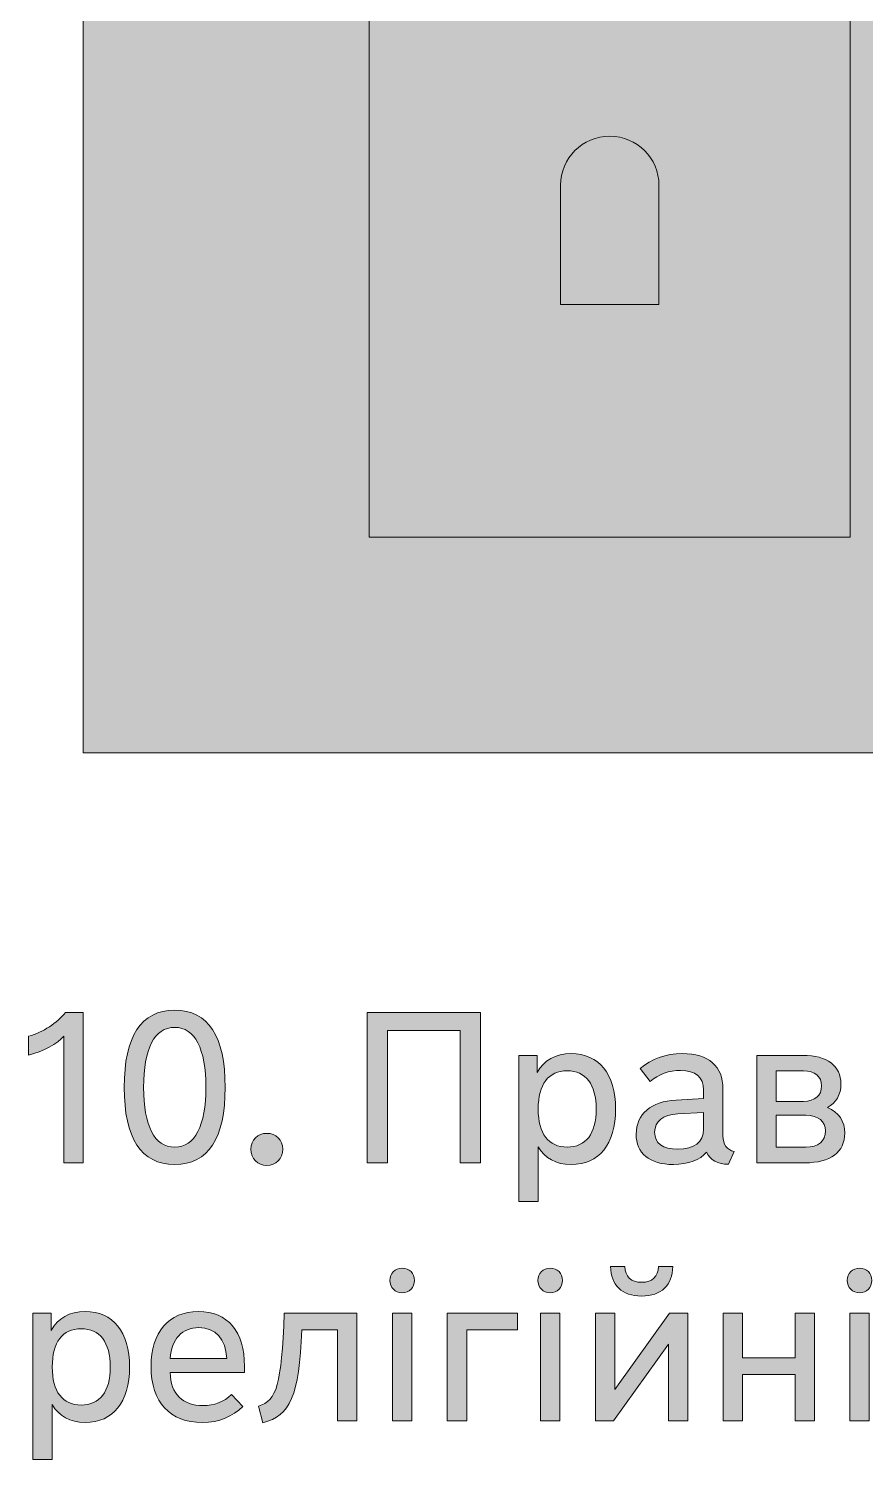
# Model space of a CAD drawing. Header units: millimetres. Extents: x -1334 to 1514, y -1037 to 10.
# Drawn here: x -148.8 to -110, y -122.8 to -56.4 of the extents above; entities that cross this region are included whole.
import ezdxf

# ---------------------------------------------------------------- set-up
doc = ezdxf.new("R2010")
doc.units = ezdxf.units.MM
doc.header["$MEASUREMENT"] = 0
doc.layers.add('bg', color=7, linetype='Continuous', lineweight=0)
doc.layers.add('icons', color=7, linetype='Continuous', lineweight=0)

# ---------------------------------------------------------------- blocks, each defined once
blk = doc.blocks.new('Block_43')
at = {"layer": 'icons', "true_color": 0x231f20, "transparency": 33554687}
h = blk.add_hatch(color=250, dxfattribs=at)
h.dxf.hatch_style = 2
edge = h.paths.add_edge_path()
edge.add_spline(control_points=[(-146.297, -109.007), (-146.297, -109.007), (-147.193, -109.007), (-147.193, -109.007), (-147.193, -109.007), (-147.193, -103.128), (-147.193, -103.128), (-147.482, -103.487), (-148.17, -103.845), (-148.827, -104.015), (-148.827, -104.015), (-148.827, -103.138), (-148.827, -103.138), (-148.15, -102.948), (-147.502, -102.53), (-147.123, -102.032), (-147.123, -102.032), (-146.297, -102.032), (-146.297, -102.032), (-146.297, -102.032), (-146.297, -109.007), (-146.297, -109.007)], knot_values=[0, 0, 0, 0, 1, 1, 1, 2, 2, 2, 3, 3, 3, 4, 4, 4, 5, 5, 5, 6, 6, 6, 7, 7, 7, 7], degree=3, periodic=0)
h = blk.add_hatch(color=250, dxfattribs=at)
h.dxf.hatch_style = 2
edge = h.paths.add_edge_path()
edge.add_spline(control_points=[(-143.496, -105.509), (-143.496, -107.293), (-142.988, -108.279), (-142.051, -108.279), (-141.115, -108.279), (-140.606, -107.293), (-140.606, -105.509), (-140.606, -103.716), (-141.115, -102.729), (-142.051, -102.729), (-142.988, -102.729), (-143.496, -103.716), (-143.496, -105.509)], knot_values=[0, 0, 0, 0, 1, 1, 1, 2, 2, 2, 3, 3, 3, 4, 4, 4, 4], degree=3, periodic=0)
edge = h.paths.add_edge_path()
edge.add_spline(control_points=[(-142.051, -101.932), (-140.487, -101.932), (-139.71, -103.138), (-139.71, -105.509), (-139.71, -107.871), (-140.487, -109.086), (-142.051, -109.086), (-143.606, -109.086), (-144.393, -107.871), (-144.393, -105.509), (-144.393, -103.138), (-143.606, -101.932), (-142.051, -101.932)], knot_values=[0, 0, 0, 0, 1, 1, 1, 2, 2, 2, 3, 3, 3, 4, 4, 4, 4], degree=3, periodic=0)
h = blk.add_hatch(color=250, dxfattribs=at)
h.dxf.hatch_style = 2
edge = h.paths.add_edge_path()
edge.add_spline(control_points=[(-132.176, -109.007), (-132.176, -109.007), (-133.123, -109.007), (-133.123, -109.007), (-133.123, -109.007), (-133.123, -102.032), (-133.123, -102.032), (-133.123, -102.032), (-127.862, -102.032), (-127.862, -102.032), (-127.862, -102.032), (-127.862, -109.007), (-127.862, -109.007), (-127.862, -109.007), (-128.808, -109.007), (-128.808, -109.007), (-128.808, -109.007), (-128.808, -102.879), (-128.808, -102.879), (-128.808, -102.879), (-132.176, -102.879), (-132.176, -102.879), (-132.176, -102.879), (-132.176, -109.007), (-132.176, -109.007)], knot_values=[0, 0, 0, 0, 1, 1, 1, 2, 2, 2, 3, 3, 3, 4, 4, 4, 5, 5, 5, 6, 6, 6, 7, 7, 7, 8, 8, 8, 8], degree=3, periodic=0)
h = blk.add_hatch(color=250, dxfattribs=at)
h.dxf.hatch_style = 2
edge = h.paths.add_edge_path()
edge.add_spline(control_points=[(-123.846, -104.742), (-124.712, -104.742), (-125.191, -105.36), (-125.191, -106.515), (-125.191, -107.661), (-124.712, -108.279), (-123.846, -108.279), (-122.979, -108.279), (-122.501, -107.661), (-122.501, -106.515), (-122.501, -105.37), (-122.979, -104.742), (-123.846, -104.742)], knot_values=[0, 0, 0, 0, 1, 1, 1, 2, 2, 2, 3, 3, 3, 4, 4, 4, 4], degree=3, periodic=0)
edge = h.paths.add_edge_path()
edge.add_spline(control_points=[(-123.666, -103.945), (-122.361, -103.945), (-121.604, -104.881), (-121.604, -106.515), (-121.604, -108.149), (-122.351, -109.086), (-123.666, -109.086), (-124.364, -109.086), (-124.882, -108.797), (-125.191, -108.259), (-125.191, -108.259), (-125.191, -110.8), (-125.191, -110.8), (-125.191, -110.8), (-126.087, -110.8), (-126.087, -110.8), (-126.087, -110.8), (-126.087, -104.025), (-126.087, -104.025), (-126.087, -104.025), (-125.241, -104.025), (-125.241, -104.025), (-125.241, -104.025), (-125.241, -104.822), (-125.241, -104.822), (-124.932, -104.254), (-124.394, -103.945), (-123.666, -103.945)], knot_values=[0, 0, 0, 0, 1, 1, 1, 2, 2, 2, 3, 3, 3, 4, 4, 4, 5, 5, 5, 6, 6, 6, 7, 7, 7, 8, 8, 8, 9, 9, 9, 9], degree=3, periodic=0)
h = blk.add_hatch(color=250, dxfattribs=at)
h.dxf.hatch_style = 2
edge = h.paths.add_edge_path()
edge.add_spline(control_points=[(-118.714, -106.735), (-119.401, -106.765), (-119.79, -107.084), (-119.79, -107.592), (-119.79, -108.1), (-119.421, -108.379), (-118.714, -108.379), (-117.956, -108.379), (-117.518, -108.05), (-117.518, -107.442), (-117.518, -107.442), (-117.518, -106.675), (-117.518, -106.675), (-117.518, -106.675), (-118.714, -106.735), (-118.714, -106.735)], knot_values=[0, 0, 0, 0, 1, 1, 1, 2, 2, 2, 3, 3, 3, 4, 4, 4, 5, 5, 5, 5], degree=3, periodic=0)
edge = h.paths.add_edge_path()
edge.add_spline(control_points=[(-120.467, -104.632), (-119.929, -104.184), (-119.282, -103.945), (-118.504, -103.945), (-117.279, -103.945), (-116.621, -104.523), (-116.621, -105.589), (-116.621, -105.589), (-116.621, -107.751), (-116.621, -107.751), (-116.621, -108.159), (-116.432, -108.419), (-116.103, -108.478), (-116.103, -108.478), (-116.372, -109.076), (-116.372, -109.076), (-116.86, -109.076), (-117.209, -108.877), (-117.388, -108.518), (-117.657, -108.867), (-118.235, -109.086), (-118.923, -109.086), (-120.029, -109.086), (-120.647, -108.558), (-120.647, -107.681), (-120.647, -106.745), (-119.959, -106.157), (-118.793, -106.097), (-118.793, -106.097), (-117.518, -106.027), (-117.518, -106.027), (-117.518, -106.027), (-117.518, -105.619), (-117.518, -105.619), (-117.518, -105.051), (-117.896, -104.722), (-118.584, -104.722), (-119.112, -104.722), (-119.61, -104.901), (-119.999, -105.24), (-119.999, -105.24), (-120.467, -104.632), (-120.467, -104.632)], knot_values=[0, 0, 0, 0, 1, 1, 1, 2, 2, 2, 3, 3, 3, 4, 4, 4, 5, 5, 5, 6, 6, 6, 7, 7, 7, 8, 8, 8, 9, 9, 9, 10, 10, 10, 11, 11, 11, 12, 12, 12, 13, 13, 13, 14, 14, 14, 14], degree=3, periodic=0)
h = blk.add_hatch(color=250, dxfattribs=at)
h.dxf.hatch_style = 2
edge = h.paths.add_edge_path()
edge.add_spline(control_points=[(-112.774, -108.279), (-112.196, -108.279), (-111.867, -108.01), (-111.867, -107.532), (-111.867, -107.074), (-112.196, -106.805), (-112.774, -106.805), (-112.774, -106.805), (-114.159, -106.805), (-114.159, -106.805), (-114.159, -106.805), (-114.159, -108.279), (-114.159, -108.279), (-114.159, -108.279), (-112.774, -108.279), (-112.774, -108.279)], knot_values=[0, 0, 0, 0, 1, 1, 1, 2, 2, 2, 3, 3, 3, 4, 4, 4, 5, 5, 5, 5], degree=3, periodic=0)
edge = h.paths.add_edge_path()
edge.add_spline(control_points=[(-112.884, -106.157), (-112.356, -106.157), (-112.047, -105.888), (-112.047, -105.44), (-112.047, -105.011), (-112.356, -104.742), (-112.884, -104.742), (-112.884, -104.742), (-114.159, -104.742), (-114.159, -104.742), (-114.159, -104.742), (-114.159, -106.157), (-114.159, -106.157), (-114.159, -106.157), (-112.884, -106.157), (-112.884, -106.157)], knot_values=[0, 0, 0, 0, 1, 1, 1, 2, 2, 2, 3, 3, 3, 4, 4, 4, 5, 5, 5, 5], degree=3, periodic=0)
edge = h.paths.add_edge_path()
edge.add_spline(control_points=[(-111.15, -105.35), (-111.15, -105.848), (-111.369, -106.227), (-111.768, -106.446), (-111.25, -106.665), (-110.971, -107.074), (-110.971, -107.632), (-110.971, -108.508), (-111.638, -109.007), (-112.824, -109.007), (-112.824, -109.007), (-115.056, -109.007), (-115.056, -109.007), (-115.056, -109.007), (-115.056, -104.025), (-115.056, -104.025), (-115.056, -104.025), (-112.914, -104.025), (-112.914, -104.025), (-111.788, -104.025), (-111.15, -104.513), (-111.15, -105.35)], knot_values=[0, 0, 0, 0, 1, 1, 1, 2, 2, 2, 3, 3, 3, 4, 4, 4, 5, 5, 5, 6, 6, 6, 7, 7, 7, 7], degree=3, periodic=0)
h = blk.add_hatch(color=250, dxfattribs=at)
h.dxf.hatch_style = 2
edge = h.paths.add_edge_path()
edge.add_spline(control_points=[(-137.776, -107.641), (-137.348, -107.641), (-137.039, -107.95), (-137.039, -108.379), (-137.039, -108.807), (-137.348, -109.126), (-137.776, -109.126), (-138.214, -109.126), (-138.514, -108.807), (-138.514, -108.379), (-138.514, -107.95), (-138.214, -107.641), (-137.776, -107.641)], knot_values=[0, 0, 0, 0, 1, 1, 1, 2, 2, 2, 3, 3, 3, 4, 4, 4, 4], degree=3, periodic=0)
h = blk.add_hatch(color=250, dxfattribs=at)
h.dxf.hatch_style = 2
edge = h.paths.add_edge_path()
edge.add_spline(control_points=[(-131.05, -120.965), (-131.05, -120.965), (-131.946, -120.965), (-131.946, -120.965), (-131.946, -120.965), (-131.946, -115.983), (-131.946, -115.983), (-131.946, -115.983), (-131.05, -115.983), (-131.05, -115.983), (-131.05, -115.983), (-131.05, -120.965), (-131.05, -120.965)], knot_values=[0, 0, 0, 0, 1, 1, 1, 2, 2, 2, 3, 3, 3, 4, 4, 4, 4], degree=3, periodic=0)
edge = h.paths.add_edge_path()
edge.add_spline(control_points=[(-131.498, -113.89), (-131.17, -113.89), (-130.93, -114.129), (-130.93, -114.458), (-130.93, -114.787), (-131.17, -115.036), (-131.498, -115.036), (-131.827, -115.036), (-132.076, -114.787), (-132.076, -114.458), (-132.076, -114.129), (-131.827, -113.89), (-131.498, -113.89)], knot_values=[0, 0, 0, 0, 1, 1, 1, 2, 2, 2, 3, 3, 3, 4, 4, 4, 4], degree=3, periodic=0)
h = blk.add_hatch(color=250, dxfattribs=at)
h.dxf.hatch_style = 2
edge = h.paths.add_edge_path()
edge.add_spline(control_points=[(-124.184, -120.965), (-124.184, -120.965), (-125.081, -120.965), (-125.081, -120.965), (-125.081, -120.965), (-125.081, -115.983), (-125.081, -115.983), (-125.081, -115.983), (-124.184, -115.983), (-124.184, -115.983), (-124.184, -115.983), (-124.184, -120.965), (-124.184, -120.965)], knot_values=[0, 0, 0, 0, 1, 1, 1, 2, 2, 2, 3, 3, 3, 4, 4, 4, 4], degree=3, periodic=0)
edge = h.paths.add_edge_path()
edge.add_spline(control_points=[(-124.633, -113.89), (-124.304, -113.89), (-124.064, -114.129), (-124.064, -114.458), (-124.064, -114.787), (-124.304, -115.036), (-124.633, -115.036), (-124.961, -115.036), (-125.21, -114.787), (-125.21, -114.458), (-125.21, -114.129), (-124.961, -113.89), (-124.633, -113.89)], knot_values=[0, 0, 0, 0, 1, 1, 1, 2, 2, 2, 3, 3, 3, 4, 4, 4, 4], degree=3, periodic=0)
h = blk.add_hatch(color=250, dxfattribs=at)
h.dxf.hatch_style = 2
edge = h.paths.add_edge_path()
edge.add_spline(control_points=[(-121.832, -113.81), (-121.832, -113.81), (-121.175, -113.81), (-121.175, -113.81), (-121.165, -114.289), (-120.886, -114.548), (-120.397, -114.548), (-119.899, -114.548), (-119.63, -114.289), (-119.61, -113.81), (-119.61, -113.81), (-118.953, -113.81), (-118.953, -113.81), (-118.953, -114.677), (-119.481, -115.185), (-120.397, -115.185), (-121.314, -115.185), (-121.832, -114.677), (-121.832, -113.81)], knot_values=[0, 0, 0, 0, 1, 1, 1, 2, 2, 2, 3, 3, 3, 4, 4, 4, 5, 5, 5, 6, 6, 6, 6], degree=3, periodic=0)
edge = h.paths.add_edge_path()
edge.add_spline(control_points=[(-119.102, -115.983), (-119.102, -115.983), (-118.255, -115.983), (-118.255, -115.983), (-118.255, -115.983), (-118.255, -120.965), (-118.255, -120.965), (-118.255, -120.965), (-119.152, -120.965), (-119.152, -120.965), (-119.152, -120.965), (-119.152, -117.417), (-119.152, -117.417), (-119.152, -117.417), (-121.693, -120.965), (-121.693, -120.965), (-121.693, -120.965), (-122.54, -120.965), (-122.54, -120.965), (-122.54, -120.965), (-122.54, -115.983), (-122.54, -115.983), (-122.54, -115.983), (-121.643, -115.983), (-121.643, -115.983), (-121.643, -115.983), (-121.643, -119.52), (-121.643, -119.52), (-121.643, -119.52), (-119.102, -115.983), (-119.102, -115.983)], knot_values=[0, 0, 0, 0, 1, 1, 1, 2, 2, 2, 3, 3, 3, 4, 4, 4, 5, 5, 5, 6, 6, 6, 7, 7, 7, 8, 8, 8, 9, 9, 9, 10, 10, 10, 10], degree=3, periodic=0)
h = blk.add_hatch(color=250, dxfattribs=at)
h.dxf.hatch_style = 2
edge = h.paths.add_edge_path()
edge.add_spline(control_points=[(-109.835, -120.965), (-109.835, -120.965), (-110.731, -120.965), (-110.731, -120.965), (-110.731, -120.965), (-110.731, -115.983), (-110.731, -115.983), (-110.731, -115.983), (-109.835, -115.983), (-109.835, -115.983), (-109.835, -115.983), (-109.835, -120.965), (-109.835, -120.965)], knot_values=[0, 0, 0, 0, 1, 1, 1, 2, 2, 2, 3, 3, 3, 4, 4, 4, 4], degree=3, periodic=0)
edge = h.paths.add_edge_path()
edge.add_spline(control_points=[(-110.283, -113.89), (-109.954, -113.89), (-109.715, -114.129), (-109.715, -114.458), (-109.715, -114.787), (-109.954, -115.036), (-110.283, -115.036), (-110.612, -115.036), (-110.861, -114.787), (-110.861, -114.458), (-110.861, -114.129), (-110.612, -113.89), (-110.283, -113.89)], knot_values=[0, 0, 0, 0, 1, 1, 1, 2, 2, 2, 3, 3, 3, 4, 4, 4, 4], degree=3, periodic=0)
h = blk.add_hatch(color=250, dxfattribs=at)
h.dxf.hatch_style = 2
edge = h.paths.add_edge_path()
edge.add_spline(control_points=[(-146.386, -116.7), (-147.253, -116.7), (-147.732, -117.318), (-147.732, -118.474), (-147.732, -119.62), (-147.253, -120.237), (-146.386, -120.237), (-145.519, -120.237), (-145.041, -119.62), (-145.041, -118.474), (-145.041, -117.328), (-145.519, -116.7), (-146.386, -116.7)], knot_values=[0, 0, 0, 0, 1, 1, 1, 2, 2, 2, 3, 3, 3, 4, 4, 4, 4], degree=3, periodic=0)
edge = h.paths.add_edge_path()
edge.add_spline(control_points=[(-146.207, -115.903), (-144.902, -115.903), (-144.145, -116.839), (-144.145, -118.474), (-144.145, -120.108), (-144.892, -121.044), (-146.207, -121.044), (-146.904, -121.044), (-147.423, -120.755), (-147.732, -120.217), (-147.732, -120.217), (-147.732, -122.758), (-147.732, -122.758), (-147.732, -122.758), (-148.628, -122.758), (-148.628, -122.758), (-148.628, -122.758), (-148.628, -115.983), (-148.628, -115.983), (-148.628, -115.983), (-147.781, -115.983), (-147.781, -115.983), (-147.781, -115.983), (-147.781, -116.78), (-147.781, -116.78), (-147.472, -116.212), (-146.934, -115.903), (-146.207, -115.903)], knot_values=[0, 0, 0, 0, 1, 1, 1, 2, 2, 2, 3, 3, 3, 4, 4, 4, 5, 5, 5, 6, 6, 6, 7, 7, 7, 8, 8, 8, 9, 9, 9, 9], degree=3, periodic=0)
h = blk.add_hatch(color=250, dxfattribs=at)
h.dxf.hatch_style = 2
edge = h.paths.add_edge_path()
edge.add_spline(control_points=[(-142.261, -118.085), (-142.261, -118.085), (-139.64, -118.085), (-139.64, -118.085), (-139.68, -117.168), (-140.148, -116.65), (-140.925, -116.65), (-141.713, -116.65), (-142.201, -117.168), (-142.261, -118.085)], knot_values=[0, 0, 0, 0, 1, 1, 1, 2, 2, 2, 3, 3, 3, 3], degree=3, periodic=0)
edge = h.paths.add_edge_path()
edge.add_spline(control_points=[(-143.148, -118.454), (-143.148, -116.859), (-142.33, -115.903), (-140.955, -115.903), (-139.58, -115.903), (-138.813, -116.829), (-138.813, -118.444), (-138.813, -118.444), (-138.813, -118.733), (-138.813, -118.733), (-138.813, -118.733), (-142.261, -118.733), (-142.261, -118.733), (-142.241, -119.719), (-141.673, -120.267), (-140.736, -120.267), (-140.228, -120.267), (-139.77, -120.098), (-139.421, -119.749), (-139.421, -119.749), (-138.893, -120.307), (-138.893, -120.307), (-139.381, -120.775), (-139.969, -121.044), (-140.766, -121.044), (-142.271, -121.044), (-143.148, -120.118), (-143.148, -118.454)], knot_values=[0, 0, 0, 0, 1, 1, 1, 2, 2, 2, 3, 3, 3, 4, 4, 4, 5, 5, 5, 6, 6, 6, 7, 7, 7, 8, 8, 8, 9, 9, 9, 9], degree=3, periodic=0)
h = blk.add_hatch(color=250, dxfattribs=at)
h.dxf.hatch_style = 2
edge = h.paths.add_edge_path()
edge.add_spline(control_points=[(-138.165, -120.287), (-137.308, -120.028), (-137.109, -119.331), (-136.969, -115.983), (-136.969, -115.983), (-133.601, -115.983), (-133.601, -115.983), (-133.601, -115.983), (-133.601, -120.965), (-133.601, -120.965), (-133.601, -120.965), (-134.498, -120.965), (-134.498, -120.965), (-134.498, -120.965), (-134.498, -116.75), (-134.498, -116.75), (-134.498, -116.75), (-136.162, -116.75), (-136.162, -116.75), (-136.291, -119.839), (-136.67, -120.725), (-137.965, -121.064), (-137.965, -121.064), (-138.165, -120.287), (-138.165, -120.287)], knot_values=[0, 0, 0, 0, 1, 1, 1, 2, 2, 2, 3, 3, 3, 4, 4, 4, 5, 5, 5, 6, 6, 6, 7, 7, 7, 8, 8, 8, 8], degree=3, periodic=0)
h = blk.add_hatch(color=250, dxfattribs=at)
h.dxf.hatch_style = 2
edge = h.paths.add_edge_path()
edge.add_spline(control_points=[(-129.406, -115.983), (-129.406, -115.983), (-126.158, -115.983), (-126.158, -115.983), (-126.158, -115.983), (-126.158, -116.75), (-126.158, -116.75), (-126.158, -116.75), (-128.509, -116.75), (-128.509, -116.75), (-128.509, -116.75), (-128.509, -120.965), (-128.509, -120.965), (-128.509, -120.965), (-129.406, -120.965), (-129.406, -120.965), (-129.406, -120.965), (-129.406, -115.983), (-129.406, -115.983)], knot_values=[0, 0, 0, 0, 1, 1, 1, 2, 2, 2, 3, 3, 3, 4, 4, 4, 5, 5, 5, 6, 6, 6, 6], degree=3, periodic=0)
h = blk.add_hatch(color=250, dxfattribs=at)
h.dxf.hatch_style = 2
edge = h.paths.add_edge_path()
edge.add_spline(control_points=[(-115.714, -120.965), (-115.714, -120.965), (-116.611, -120.965), (-116.611, -120.965), (-116.611, -120.965), (-116.611, -115.983), (-116.611, -115.983), (-116.611, -115.983), (-115.714, -115.983), (-115.714, -115.983), (-115.714, -115.983), (-115.714, -118.055), (-115.714, -118.055), (-115.714, -118.055), (-113.273, -118.055), (-113.273, -118.055), (-113.273, -118.055), (-113.273, -115.983), (-113.273, -115.983), (-113.273, -115.983), (-112.376, -115.983), (-112.376, -115.983), (-112.376, -115.983), (-112.376, -120.965), (-112.376, -120.965), (-112.376, -120.965), (-113.273, -120.965), (-113.273, -120.965), (-113.273, -120.965), (-113.273, -118.822), (-113.273, -118.822), (-113.273, -118.822), (-115.714, -118.822), (-115.714, -118.822), (-115.714, -118.822), (-115.714, -120.965), (-115.714, -120.965)], knot_values=[0, 0, 0, 0, 1, 1, 1, 2, 2, 2, 3, 3, 3, 4, 4, 4, 5, 5, 5, 6, 6, 6, 7, 7, 7, 8, 8, 8, 9, 9, 9, 10, 10, 10, 11, 11, 11, 12, 12, 12, 12], degree=3, periodic=0)
at = {"layer": 'icons'}
for points, knots in [([(-146.297, -109.007), (-146.297, -109.007), (-147.193, -109.007), (-147.193, -109.007), (-147.193, -109.007), (-147.193, -103.128), (-147.193, -103.128), (-147.482, -103.487), (-148.17, -103.845), (-148.827, -104.015), (-148.827, -104.015), (-148.827, -103.138), (-148.827, -103.138), (-148.15, -102.948), (-147.502, -102.53), (-147.123, -102.032), (-147.123, -102.032), (-146.297, -102.032), (-146.297, -102.032), (-146.297, -102.032), (-146.297, -109.007), (-146.297, -109.007)], [0, 0, 0, 0, 1, 1, 1, 2, 2, 2, 3, 3, 3, 4, 4, 4, 5, 5, 5, 6, 6, 6, 7, 7, 7, 7]), ([(-142.051, -101.932), (-140.487, -101.932), (-139.71, -103.138), (-139.71, -105.509), (-139.71, -107.871), (-140.487, -109.086), (-142.051, -109.086), (-143.606, -109.086), (-144.393, -107.871), (-144.393, -105.509), (-144.393, -103.138), (-143.606, -101.932), (-142.051, -101.932)], [0, 0, 0, 0, 1, 1, 1, 2, 2, 2, 3, 3, 3, 4, 4, 4, 4]), ([(-132.176, -109.007), (-132.176, -109.007), (-133.123, -109.007), (-133.123, -109.007), (-133.123, -109.007), (-133.123, -102.032), (-133.123, -102.032), (-133.123, -102.032), (-127.862, -102.032), (-127.862, -102.032), (-127.862, -102.032), (-127.862, -109.007), (-127.862, -109.007), (-127.862, -109.007), (-128.808, -109.007), (-128.808, -109.007), (-128.808, -109.007), (-128.808, -102.879), (-128.808, -102.879), (-128.808, -102.879), (-132.176, -102.879), (-132.176, -102.879), (-132.176, -102.879), (-132.176, -109.007), (-132.176, -109.007)], [0, 0, 0, 0, 1, 1, 1, 2, 2, 2, 3, 3, 3, 4, 4, 4, 5, 5, 5, 6, 6, 6, 7, 7, 7, 8, 8, 8, 8]), ([(-143.496, -105.509), (-143.496, -107.293), (-142.988, -108.279), (-142.051, -108.279), (-141.115, -108.279), (-140.606, -107.293), (-140.606, -105.509), (-140.606, -103.716), (-141.115, -102.729), (-142.051, -102.729), (-142.988, -102.729), (-143.496, -103.716), (-143.496, -105.509)], [0, 0, 0, 0, 1, 1, 1, 2, 2, 2, 3, 3, 3, 4, 4, 4, 4]), ([(-123.666, -103.945), (-122.361, -103.945), (-121.604, -104.881), (-121.604, -106.515), (-121.604, -108.149), (-122.351, -109.086), (-123.666, -109.086), (-124.364, -109.086), (-124.882, -108.797), (-125.191, -108.259), (-125.191, -108.259), (-125.191, -110.8), (-125.191, -110.8), (-125.191, -110.8), (-126.087, -110.8), (-126.087, -110.8), (-126.087, -110.8), (-126.087, -104.025), (-126.087, -104.025), (-126.087, -104.025), (-125.241, -104.025), (-125.241, -104.025), (-125.241, -104.025), (-125.241, -104.822), (-125.241, -104.822), (-124.932, -104.254), (-124.394, -103.945), (-123.666, -103.945)], [0, 0, 0, 0, 1, 1, 1, 2, 2, 2, 3, 3, 3, 4, 4, 4, 5, 5, 5, 6, 6, 6, 7, 7, 7, 8, 8, 8, 9, 9, 9, 9]), ([(-120.467, -104.632), (-119.929, -104.184), (-119.282, -103.945), (-118.504, -103.945), (-117.279, -103.945), (-116.621, -104.523), (-116.621, -105.589), (-116.621, -105.589), (-116.621, -107.751), (-116.621, -107.751), (-116.621, -108.159), (-116.432, -108.419), (-116.103, -108.478), (-116.103, -108.478), (-116.372, -109.076), (-116.372, -109.076), (-116.86, -109.076), (-117.209, -108.877), (-117.388, -108.518), (-117.657, -108.867), (-118.235, -109.086), (-118.923, -109.086), (-120.029, -109.086), (-120.647, -108.558), (-120.647, -107.681), (-120.647, -106.745), (-119.959, -106.157), (-118.793, -106.097), (-118.793, -106.097), (-117.518, -106.027), (-117.518, -106.027), (-117.518, -106.027), (-117.518, -105.619), (-117.518, -105.619), (-117.518, -105.051), (-117.896, -104.722), (-118.584, -104.722), (-119.112, -104.722), (-119.61, -104.901), (-119.999, -105.24), (-119.999, -105.24), (-120.467, -104.632), (-120.467, -104.632)], [0, 0, 0, 0, 1, 1, 1, 2, 2, 2, 3, 3, 3, 4, 4, 4, 5, 5, 5, 6, 6, 6, 7, 7, 7, 8, 8, 8, 9, 9, 9, 10, 10, 10, 11, 11, 11, 12, 12, 12, 13, 13, 13, 14, 14, 14, 14]), ([(-111.15, -105.35), (-111.15, -105.848), (-111.369, -106.227), (-111.768, -106.446), (-111.25, -106.665), (-110.971, -107.074), (-110.971, -107.632), (-110.971, -108.508), (-111.638, -109.007), (-112.824, -109.007), (-112.824, -109.007), (-115.056, -109.007), (-115.056, -109.007), (-115.056, -109.007), (-115.056, -104.025), (-115.056, -104.025), (-115.056, -104.025), (-112.914, -104.025), (-112.914, -104.025), (-111.788, -104.025), (-111.15, -104.513), (-111.15, -105.35)], [0, 0, 0, 0, 1, 1, 1, 2, 2, 2, 3, 3, 3, 4, 4, 4, 5, 5, 5, 6, 6, 6, 7, 7, 7, 7]), ([(-123.846, -104.742), (-124.712, -104.742), (-125.191, -105.36), (-125.191, -106.515), (-125.191, -107.661), (-124.712, -108.279), (-123.846, -108.279), (-122.979, -108.279), (-122.501, -107.661), (-122.501, -106.515), (-122.501, -105.37), (-122.979, -104.742), (-123.846, -104.742)], [0, 0, 0, 0, 1, 1, 1, 2, 2, 2, 3, 3, 3, 4, 4, 4, 4]), ([(-112.884, -106.157), (-112.356, -106.157), (-112.047, -105.888), (-112.047, -105.44), (-112.047, -105.011), (-112.356, -104.742), (-112.884, -104.742), (-112.884, -104.742), (-114.159, -104.742), (-114.159, -104.742), (-114.159, -104.742), (-114.159, -106.157), (-114.159, -106.157), (-114.159, -106.157), (-112.884, -106.157), (-112.884, -106.157)], [0, 0, 0, 0, 1, 1, 1, 2, 2, 2, 3, 3, 3, 4, 4, 4, 5, 5, 5, 5]), ([(-118.714, -106.735), (-119.401, -106.765), (-119.79, -107.084), (-119.79, -107.592), (-119.79, -108.1), (-119.421, -108.379), (-118.714, -108.379), (-117.956, -108.379), (-117.518, -108.05), (-117.518, -107.442), (-117.518, -107.442), (-117.518, -106.675), (-117.518, -106.675), (-117.518, -106.675), (-118.714, -106.735), (-118.714, -106.735)], [0, 0, 0, 0, 1, 1, 1, 2, 2, 2, 3, 3, 3, 4, 4, 4, 5, 5, 5, 5]), ([(-112.774, -108.279), (-112.196, -108.279), (-111.867, -108.01), (-111.867, -107.532), (-111.867, -107.074), (-112.196, -106.805), (-112.774, -106.805), (-112.774, -106.805), (-114.159, -106.805), (-114.159, -106.805), (-114.159, -106.805), (-114.159, -108.279), (-114.159, -108.279), (-114.159, -108.279), (-112.774, -108.279), (-112.774, -108.279)], [0, 0, 0, 0, 1, 1, 1, 2, 2, 2, 3, 3, 3, 4, 4, 4, 5, 5, 5, 5]), ([(-137.776, -107.641), (-137.348, -107.641), (-137.039, -107.95), (-137.039, -108.379), (-137.039, -108.807), (-137.348, -109.126), (-137.776, -109.126), (-138.214, -109.126), (-138.514, -108.807), (-138.514, -108.379), (-138.514, -107.95), (-138.214, -107.641), (-137.776, -107.641)], [0, 0, 0, 0, 1, 1, 1, 2, 2, 2, 3, 3, 3, 4, 4, 4, 4]), ([(-131.498, -113.89), (-131.17, -113.89), (-130.93, -114.129), (-130.93, -114.458), (-130.93, -114.787), (-131.17, -115.036), (-131.498, -115.036), (-131.827, -115.036), (-132.076, -114.787), (-132.076, -114.458), (-132.076, -114.129), (-131.827, -113.89), (-131.498, -113.89)], [0, 0, 0, 0, 1, 1, 1, 2, 2, 2, 3, 3, 3, 4, 4, 4, 4]), ([(-124.633, -113.89), (-124.304, -113.89), (-124.064, -114.129), (-124.064, -114.458), (-124.064, -114.787), (-124.304, -115.036), (-124.633, -115.036), (-124.961, -115.036), (-125.21, -114.787), (-125.21, -114.458), (-125.21, -114.129), (-124.961, -113.89), (-124.633, -113.89)], [0, 0, 0, 0, 1, 1, 1, 2, 2, 2, 3, 3, 3, 4, 4, 4, 4]), ([(-121.832, -113.81), (-121.832, -113.81), (-121.175, -113.81), (-121.175, -113.81), (-121.165, -114.289), (-120.886, -114.548), (-120.397, -114.548), (-119.899, -114.548), (-119.63, -114.289), (-119.61, -113.81), (-119.61, -113.81), (-118.953, -113.81), (-118.953, -113.81), (-118.953, -114.677), (-119.481, -115.185), (-120.397, -115.185), (-121.314, -115.185), (-121.832, -114.677), (-121.832, -113.81)], [0, 0, 0, 0, 1, 1, 1, 2, 2, 2, 3, 3, 3, 4, 4, 4, 5, 5, 5, 6, 6, 6, 6]), ([(-110.283, -113.89), (-109.954, -113.89), (-109.715, -114.129), (-109.715, -114.458), (-109.715, -114.787), (-109.954, -115.036), (-110.283, -115.036), (-110.612, -115.036), (-110.861, -114.787), (-110.861, -114.458), (-110.861, -114.129), (-110.612, -113.89), (-110.283, -113.89)], [0, 0, 0, 0, 1, 1, 1, 2, 2, 2, 3, 3, 3, 4, 4, 4, 4]), ([(-146.207, -115.903), (-144.902, -115.903), (-144.145, -116.839), (-144.145, -118.474), (-144.145, -120.108), (-144.892, -121.044), (-146.207, -121.044), (-146.904, -121.044), (-147.423, -120.755), (-147.732, -120.217), (-147.732, -120.217), (-147.732, -122.758), (-147.732, -122.758), (-147.732, -122.758), (-148.628, -122.758), (-148.628, -122.758), (-148.628, -122.758), (-148.628, -115.983), (-148.628, -115.983), (-148.628, -115.983), (-147.781, -115.983), (-147.781, -115.983), (-147.781, -115.983), (-147.781, -116.78), (-147.781, -116.78), (-147.472, -116.212), (-146.934, -115.903), (-146.207, -115.903)], [0, 0, 0, 0, 1, 1, 1, 2, 2, 2, 3, 3, 3, 4, 4, 4, 5, 5, 5, 6, 6, 6, 7, 7, 7, 8, 8, 8, 9, 9, 9, 9]), ([(-143.148, -118.454), (-143.148, -116.859), (-142.33, -115.903), (-140.955, -115.903), (-139.58, -115.903), (-138.813, -116.829), (-138.813, -118.444), (-138.813, -118.444), (-138.813, -118.733), (-138.813, -118.733), (-138.813, -118.733), (-142.261, -118.733), (-142.261, -118.733), (-142.241, -119.719), (-141.673, -120.267), (-140.736, -120.267), (-140.228, -120.267), (-139.77, -120.098), (-139.421, -119.749), (-139.421, -119.749), (-138.893, -120.307), (-138.893, -120.307), (-139.381, -120.775), (-139.969, -121.044), (-140.766, -121.044), (-142.271, -121.044), (-143.148, -120.118), (-143.148, -118.454)], [0, 0, 0, 0, 1, 1, 1, 2, 2, 2, 3, 3, 3, 4, 4, 4, 5, 5, 5, 6, 6, 6, 7, 7, 7, 8, 8, 8, 9, 9, 9, 9]), ([(-138.165, -120.287), (-137.308, -120.028), (-137.109, -119.331), (-136.969, -115.983), (-136.969, -115.983), (-133.601, -115.983), (-133.601, -115.983), (-133.601, -115.983), (-133.601, -120.965), (-133.601, -120.965), (-133.601, -120.965), (-134.498, -120.965), (-134.498, -120.965), (-134.498, -120.965), (-134.498, -116.75), (-134.498, -116.75), (-134.498, -116.75), (-136.162, -116.75), (-136.162, -116.75), (-136.291, -119.839), (-136.67, -120.725), (-137.965, -121.064), (-137.965, -121.064), (-138.165, -120.287), (-138.165, -120.287)], [0, 0, 0, 0, 1, 1, 1, 2, 2, 2, 3, 3, 3, 4, 4, 4, 5, 5, 5, 6, 6, 6, 7, 7, 7, 8, 8, 8, 8]), ([(-131.05, -120.965), (-131.05, -120.965), (-131.946, -120.965), (-131.946, -120.965), (-131.946, -120.965), (-131.946, -115.983), (-131.946, -115.983), (-131.946, -115.983), (-131.05, -115.983), (-131.05, -115.983), (-131.05, -115.983), (-131.05, -120.965), (-131.05, -120.965)], [0, 0, 0, 0, 1, 1, 1, 2, 2, 2, 3, 3, 3, 4, 4, 4, 4]), ([(-129.406, -115.983), (-129.406, -115.983), (-126.158, -115.983), (-126.158, -115.983), (-126.158, -115.983), (-126.158, -116.75), (-126.158, -116.75), (-126.158, -116.75), (-128.509, -116.75), (-128.509, -116.75), (-128.509, -116.75), (-128.509, -120.965), (-128.509, -120.965), (-128.509, -120.965), (-129.406, -120.965), (-129.406, -120.965), (-129.406, -120.965), (-129.406, -115.983), (-129.406, -115.983)], [0, 0, 0, 0, 1, 1, 1, 2, 2, 2, 3, 3, 3, 4, 4, 4, 5, 5, 5, 6, 6, 6, 6]), ([(-124.184, -120.965), (-124.184, -120.965), (-125.081, -120.965), (-125.081, -120.965), (-125.081, -120.965), (-125.081, -115.983), (-125.081, -115.983), (-125.081, -115.983), (-124.184, -115.983), (-124.184, -115.983), (-124.184, -115.983), (-124.184, -120.965), (-124.184, -120.965)], [0, 0, 0, 0, 1, 1, 1, 2, 2, 2, 3, 3, 3, 4, 4, 4, 4]), ([(-119.102, -115.983), (-119.102, -115.983), (-118.255, -115.983), (-118.255, -115.983), (-118.255, -115.983), (-118.255, -120.965), (-118.255, -120.965), (-118.255, -120.965), (-119.152, -120.965), (-119.152, -120.965), (-119.152, -120.965), (-119.152, -117.417), (-119.152, -117.417), (-119.152, -117.417), (-121.693, -120.965), (-121.693, -120.965), (-121.693, -120.965), (-122.54, -120.965), (-122.54, -120.965), (-122.54, -120.965), (-122.54, -115.983), (-122.54, -115.983), (-122.54, -115.983), (-121.643, -115.983), (-121.643, -115.983), (-121.643, -115.983), (-121.643, -119.52), (-121.643, -119.52), (-121.643, -119.52), (-119.102, -115.983), (-119.102, -115.983)], [0, 0, 0, 0, 1, 1, 1, 2, 2, 2, 3, 3, 3, 4, 4, 4, 5, 5, 5, 6, 6, 6, 7, 7, 7, 8, 8, 8, 9, 9, 9, 10, 10, 10, 10]), ([(-115.714, -120.965), (-115.714, -120.965), (-116.611, -120.965), (-116.611, -120.965), (-116.611, -120.965), (-116.611, -115.983), (-116.611, -115.983), (-116.611, -115.983), (-115.714, -115.983), (-115.714, -115.983), (-115.714, -115.983), (-115.714, -118.055), (-115.714, -118.055), (-115.714, -118.055), (-113.273, -118.055), (-113.273, -118.055), (-113.273, -118.055), (-113.273, -115.983), (-113.273, -115.983), (-113.273, -115.983), (-112.376, -115.983), (-112.376, -115.983), (-112.376, -115.983), (-112.376, -120.965), (-112.376, -120.965), (-112.376, -120.965), (-113.273, -120.965), (-113.273, -120.965), (-113.273, -120.965), (-113.273, -118.822), (-113.273, -118.822), (-113.273, -118.822), (-115.714, -118.822), (-115.714, -118.822), (-115.714, -118.822), (-115.714, -120.965), (-115.714, -120.965)], [0, 0, 0, 0, 1, 1, 1, 2, 2, 2, 3, 3, 3, 4, 4, 4, 5, 5, 5, 6, 6, 6, 7, 7, 7, 8, 8, 8, 9, 9, 9, 10, 10, 10, 11, 11, 11, 12, 12, 12, 12]), ([(-109.835, -120.965), (-109.835, -120.965), (-110.731, -120.965), (-110.731, -120.965), (-110.731, -120.965), (-110.731, -115.983), (-110.731, -115.983), (-110.731, -115.983), (-109.835, -115.983), (-109.835, -115.983), (-109.835, -115.983), (-109.835, -120.965), (-109.835, -120.965)], [0, 0, 0, 0, 1, 1, 1, 2, 2, 2, 3, 3, 3, 4, 4, 4, 4]), ([(-146.386, -116.7), (-147.253, -116.7), (-147.732, -117.318), (-147.732, -118.474), (-147.732, -119.62), (-147.253, -120.237), (-146.386, -120.237), (-145.519, -120.237), (-145.041, -119.62), (-145.041, -118.474), (-145.041, -117.328), (-145.519, -116.7), (-146.386, -116.7)], [0, 0, 0, 0, 1, 1, 1, 2, 2, 2, 3, 3, 3, 4, 4, 4, 4]), ([(-142.261, -118.085), (-142.261, -118.085), (-139.64, -118.085), (-139.64, -118.085), (-139.68, -117.168), (-140.148, -116.65), (-140.925, -116.65), (-141.713, -116.65), (-142.201, -117.168), (-142.261, -118.085)], [0, 0, 0, 0, 1, 1, 1, 2, 2, 2, 3, 3, 3, 3])]:
    blk.add_open_spline(points, degree=3, knots=knots, dxfattribs=at)
blk = doc.blocks.new('Block_133')
at = {"layer": 'icons'}
for points in [[(-121.87, -39.092), (-128.035, -39.092), (-133.029, -44.086), (-133.029, -50.247), (-133.029, -50.247), (-133.029, -80), (-133.029, -80), (-133.029, -80), (-110.715, -80), (-110.715, -80), (-110.715, -80), (-110.715, -50.247), (-110.715, -50.247), (-110.715, -44.086), (-115.709, -39.092), (-121.87, -39.092)], [(-119.591, -69.213), (-119.591, -69.213), (-124.153, -69.213), (-124.153, -69.213), (-124.153, -69.213), (-124.153, -63.685), (-124.153, -63.685), (-124.153, -62.426), (-123.133, -61.406), (-121.87, -61.406), (-120.611, -61.406), (-119.591, -62.426), (-119.591, -63.685), (-119.591, -63.685), (-119.591, -69.213), (-119.591, -69.213)]]:
    blk.add_open_spline(points, degree=3, knots=[0, 0, 0, 0, 1, 1, 1, 2, 2, 2, 3, 3, 3, 4, 4, 4, 5, 5, 5, 5], dxfattribs=at)
blk = doc.blocks.new('Block_132')
at = {"layer": 'icons'}
blk.add_blockref('Block_133', (0, 0), dxfattribs=at)
blk = doc.blocks.new('Block_131')
at = {"layer": 'icons'}
blk.add_blockref('Block_132', (0, 0), dxfattribs=at)
blk = doc.blocks.new('Block_130')
at = {"layer": 'icons'}
blk.add_blockref('Block_131', (0, 0), dxfattribs=at)

msp = doc.modelspace()

# ---------------------------------------------------------------- hatches: boundary and pattern name
at = {"layer": 'bg', "true_color": 0x592d2c, "transparency": 33554687}
h = msp.add_hatch(color=29, dxfattribs=at)
h.dxf.hatch_style = 2
h.paths.add_polyline_path([(-46.297, -90), (-146.297, -90), (-146.297, 10), (-46.297, 10)])

# ---------------------------------------------------------------- linework, layer by layer
at = {"layer": 'bg'}
msp.add_lwpolyline([(-46.297, -90), (-146.297, -90), (-146.297, 10), (-46.297, 10)], close=True, dxfattribs=at)

# ---------------------------------------------------------------- block references
at = {"layer": 'icons'}
for name in ['Block_130', 'Block_43']:
    msp.add_blockref(name, (0, 0), dxfattribs=at)

doc.saveas('drawing.dxf')
